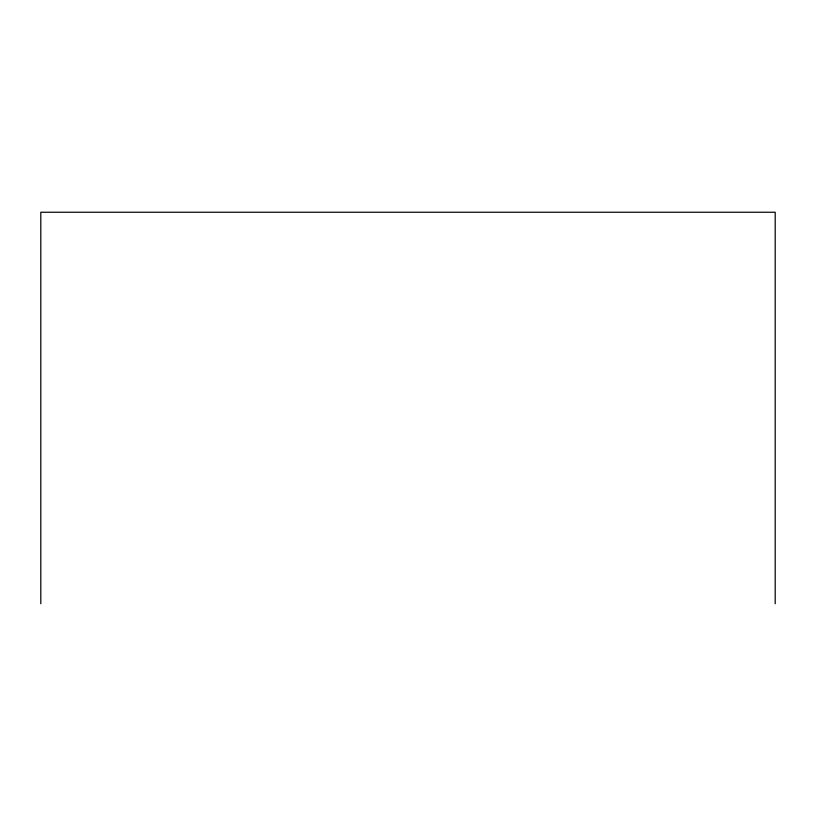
<?xml version="1.0" encoding="UTF-8"?>
<svg xmlns="http://www.w3.org/2000/svg" width="816" height="816" viewBox="0 0 816 816"><rect width="100%" height="100%" fill="white"/><g stroke="black" fill="none" stroke-linecap="round" stroke-linejoin="round"><path stroke-width="1.22" d="M775.2 603.758L775.2 212.242L40.8 212.242L40.8 603.758"/></g></svg>
